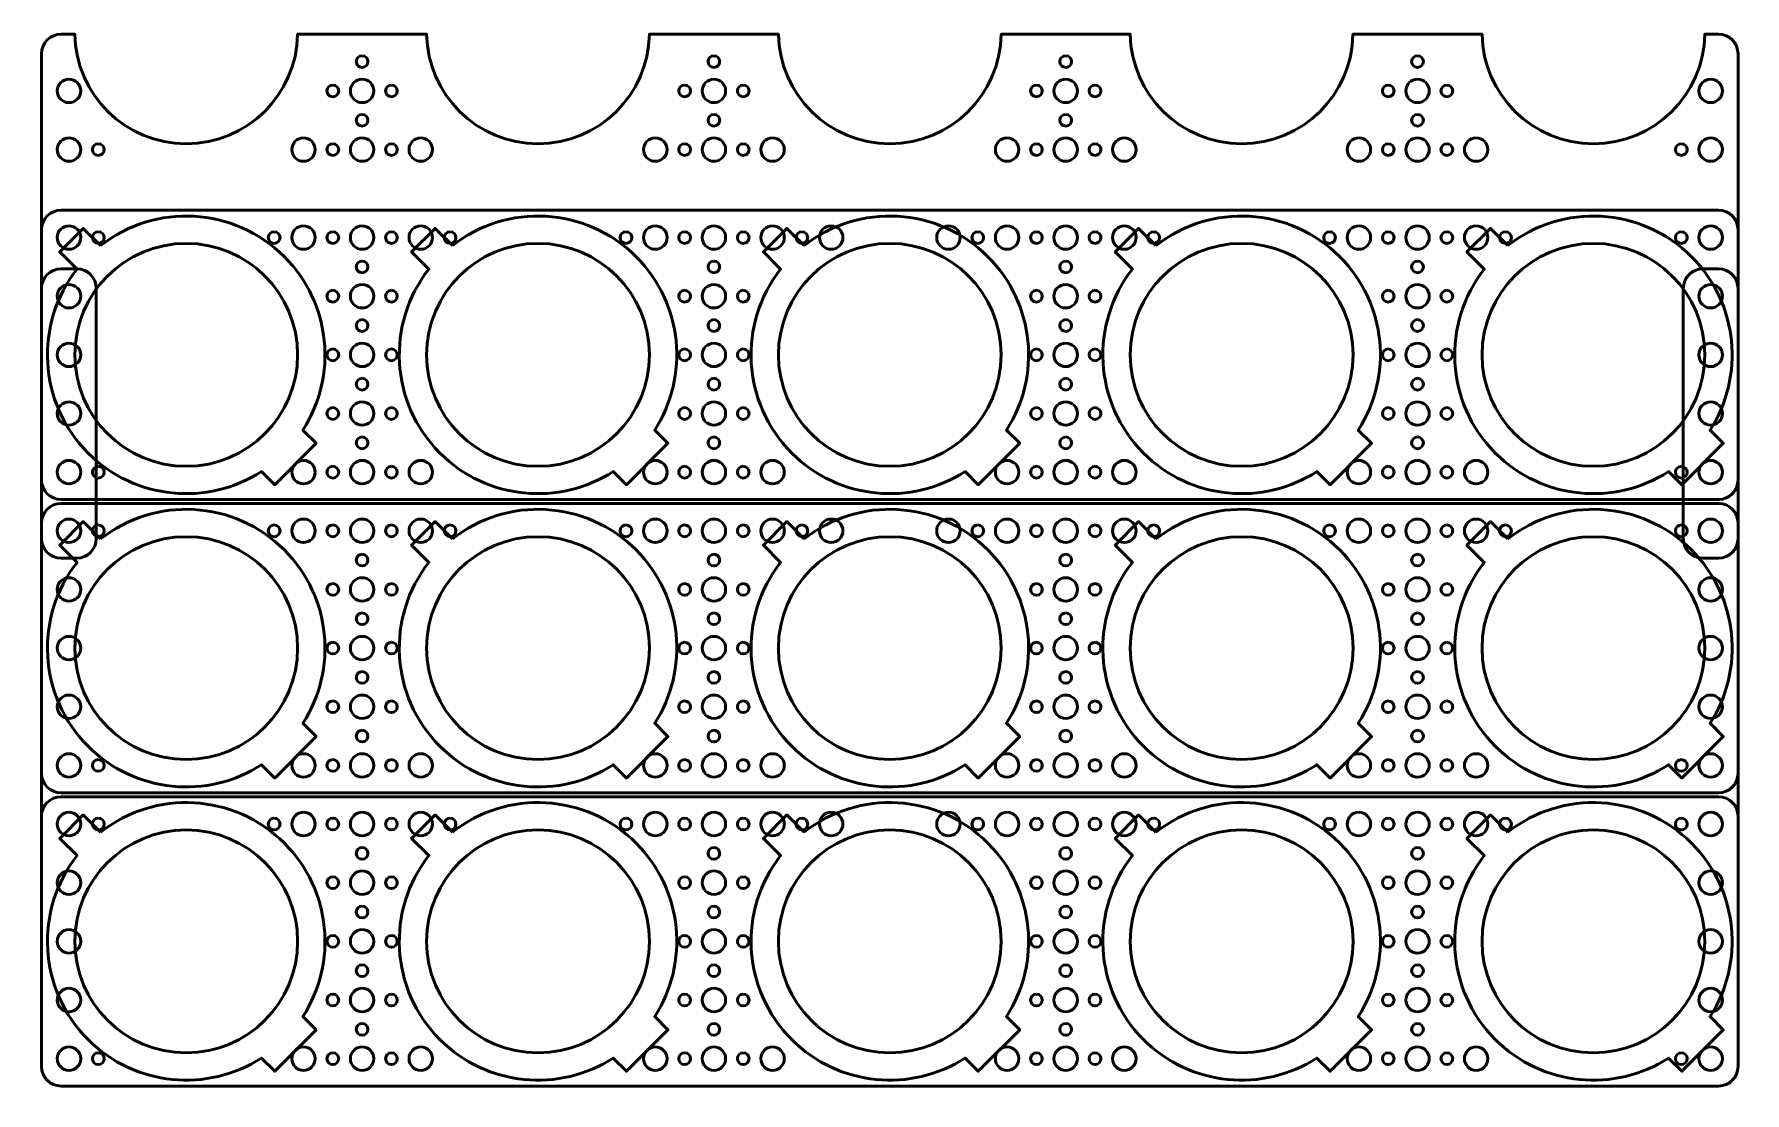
# Model space of a CAD drawing. Header units: centimetres. Extents: x -21.9 to 21.9, y -13.6 to 13.4.
import ezdxf

# ---------------------------------------------------------------- set-up
doc = ezdxf.new("R2010")
doc.units = ezdxf.units.CM
doc.header["$MEASUREMENT"] = 0
doc.layers.add('Layer 1', color=7, linetype='Continuous')

msp = doc.modelspace()

# ---------------------------------------------------------------- linework, layer by layer
at = {"layer": 'Layer 1', "lineweight": 53}
for centre, major_axis in [((-13.49998, 12.75), (0, 0.15)), ((-4.49998, 12.75), (0, 0.15)), ((4.50002, 12.75), (0, 0.15)), ((13.50002, 12.75), (0, 0.15)), ((-20.99997, 11.99999), (0, 0.30001)), ((-13.49997, 11.99999), (0, 0.30001)), ((-4.49997, 11.99999), (0, 0.30001)), ((4.50003, 11.99999), (0, 0.30001)), ((13.50003, 11.99999), (0, 0.30001)), ((21.00003, 11.99999), (0, 0.30001)), ((-14.24998, 12), (0, 0.15)), ((-12.74998, 12), (0, 0.15)), ((-5.24998, 12), (0, 0.15)), ((-3.74998, 12), (0, 0.15)), ((3.75002, 12), (0, 0.15)), ((5.25002, 12), (0, 0.15)), ((12.75002, 12), (0, 0.15)), ((14.25002, 12), (0, 0.15)), ((-13.49998, 11.25), (0, 0.15)), ((-4.49998, 11.25), (0, 0.15)), ((4.50002, 11.25), (0, 0.15)), ((13.50002, 11.25), (0, 0.15)), ((-20.99997, 10.49999), (0, 0.30001)), ((-20.24998, 10.5), (0, 0.15)), ((-14.99997, 10.49999), (0, 0.30001)), ((-14.24998, 10.5), (0, 0.15)), ((-13.49997, 10.49999), (0, 0.30001)), ((-12.74998, 10.5), (0, 0.15)), ((-11.99997, 10.49999), (0, 0.30001)), ((-5.99997, 10.49999), (0, 0.30001)), ((-5.24998, 10.5), (0, 0.15)), ((-4.49997, 10.49999), (0, 0.30001)), ((-3.74998, 10.5), (0, 0.15)), ((-2.99997, 10.49999), (0, 0.30001)), ((3.00003, 10.49999), (0, 0.30001)), ((3.75002, 10.5), (0, 0.15)), ((4.50003, 10.49999), (0, 0.30001)), ((5.25002, 10.5), (0, 0.15)), ((6.00003, 10.49999), (0, 0.30001)), ((12.00003, 10.49999), (0, 0.30001)), ((12.75002, 10.5), (0, 0.15)), ((13.50003, 10.49999), (0, 0.30001)), ((14.25002, 10.5), (0, 0.15)), ((15.00003, 10.49999), (0, 0.30001)), ((20.25002, 10.5), (0, 0.15)), ((21.00003, 10.49999), (0, 0.30001)), ((-20.99997, 8.24999), (0, 0.30001)), ((-20.24998, 8.25), (0, 0.15)), ((-15.74998, 8.25), (0, 0.15)), ((-14.99997, 8.24999), (0, 0.30001)), ((-14.24998, 8.25), (0, 0.15)), ((-13.49997, 8.24999), (0, 0.30001)), ((-12.74998, 8.25), (0, 0.15)), ((-11.99997, 8.24999), (0, 0.30001)), ((-11.24998, 8.25), (0, 0.15)), ((-6.74998, 8.25), (0, 0.15)), ((-5.99997, 8.24999), (0, 0.30001)), ((-5.24998, 8.25), (0, 0.15)), ((-4.49997, 8.24999), (0, 0.30001)), ((-3.74998, 8.25), (0, 0.15)), ((-2.99997, 8.24999), (0, 0.30001)), ((-2.24998, 8.25), (0, 0.15)), ((-1.49997, 8.24999), (0, 0.30001)), ((1.50003, 8.24999), (0, 0.30001)), ((2.25002, 8.25), (0, 0.15)), ((3.00003, 8.24999), (0, 0.30001)), ((3.75002, 8.25), (0, 0.15)), ((4.50003, 8.24999), (0, 0.30001)), ((5.25002, 8.25), (0, 0.15)), ((6.00003, 8.24999), (0, 0.30001)), ((6.75002, 8.25), (0, 0.15)), ((11.25002, 8.25), (0, 0.15)), ((12.00003, 8.24999), (0, 0.30001)), ((12.75002, 8.25), (0, 0.15)), ((13.50003, 8.24999), (0, 0.30001)), ((14.25002, 8.25), (0, 0.15)), ((15.00003, 8.24999), (0, 0.30001)), ((15.75002, 8.25), (0, 0.15)), ((20.25002, 8.25), (0, 0.15)), ((21.00003, 8.24999), (0, 0.30001)), ((-18, 5.25), (0, 2.85)), ((-9, 5.25), (0, 2.85)), ((0, 5.25), (0, 2.85)), ((9, 5.25), (0, 2.85)), ((18, 5.25), (0, 2.85)), ((-13.49998, 7.5), (0, 0.15)), ((-4.49998, 7.5), (0, 0.15)), ((4.50002, 7.5), (0, 0.15)), ((13.50002, 7.5), (0, 0.15)), ((-20.99997, 6.74999), (0, 0.30001)), ((-13.49997, 6.74999), (0, 0.30001)), ((-4.49997, 6.74999), (0, 0.30001)), ((4.50003, 6.74999), (0, 0.30001)), ((13.50003, 6.74999), (0, 0.30001)), ((21.00003, 6.74999), (0, 0.30001)), ((-14.24998, 6.75), (0, 0.15)), ((-12.74998, 6.75), (0, 0.15)), ((-5.24998, 6.75), (0, 0.15)), ((-3.74998, 6.75), (0, 0.15)), ((3.75002, 6.75), (0, 0.15)), ((5.25002, 6.75), (0, 0.15)), ((12.75002, 6.75), (0, 0.15)), ((14.25002, 6.75), (0, 0.15)), ((-13.49998, 6), (0, 0.15)), ((-4.49998, 6), (0, 0.15)), ((4.50002, 6), (0, 0.15)), ((13.50002, 6), (0, 0.15)), ((-20.99997, 5.24999), (0, 0.30001)), ((-14.24998, 5.25), (0, 0.15)), ((-13.49997, 5.24999), (0, 0.30001)), ((-12.74998, 5.25), (0, 0.15)), ((-5.24998, 5.25), (0, 0.15)), ((-4.49997, 5.24999), (0, 0.30001)), ((-3.74998, 5.25), (0, 0.15)), ((3.75002, 5.25), (0, 0.15)), ((4.50003, 5.24999), (0, 0.30001)), ((5.25002, 5.25), (0, 0.15)), ((12.75002, 5.25), (0, 0.15)), ((13.50003, 5.24999), (0, 0.30001)), ((14.25002, 5.25), (0, 0.15)), ((21.00003, 5.24999), (0, 0.30001)), ((-13.49998, 4.5), (0, 0.15)), ((-4.49998, 4.5), (0, 0.15)), ((4.50002, 4.5), (0, 0.15)), ((13.50002, 4.5), (0, 0.15)), ((-20.99997, 3.74999), (0, 0.30001)), ((-13.49997, 3.74999), (0, 0.30001)), ((-4.49997, 3.74999), (0, 0.30001)), ((4.50003, 3.74999), (0, 0.30001)), ((13.50003, 3.74999), (0, 0.30001)), ((21.00003, 3.74999), (0, 0.30001)), ((-14.24998, 3.75), (0, 0.15)), ((-12.74998, 3.75), (0, 0.15)), ((-5.24998, 3.75), (0, 0.15)), ((-3.74998, 3.75), (0, 0.15)), ((3.75002, 3.75), (0, 0.15)), ((5.25002, 3.75), (0, 0.15)), ((12.75002, 3.75), (0, 0.15)), ((14.25002, 3.75), (0, 0.15)), ((-13.49998, 3), (0, 0.15)), ((-4.49998, 3), (0, 0.15)), ((4.50002, 3), (0, 0.15)), ((13.50002, 3), (0, 0.15)), ((-20.99997, 2.24999), (0, 0.30001)), ((-20.24998, 2.25), (0, 0.15)), ((-14.99997, 2.24999), (0, 0.30001)), ((-14.24998, 2.25), (0, 0.15)), ((-13.49997, 2.24999), (0, 0.30001)), ((-12.74998, 2.25), (0, 0.15)), ((-11.99997, 2.24999), (0, 0.30001)), ((-5.99997, 2.24999), (0, 0.30001)), ((-5.24998, 2.25), (0, 0.15)), ((-4.49997, 2.24999), (0, 0.30001)), ((-3.74998, 2.25), (0, 0.15)), ((-2.99997, 2.24999), (0, 0.30001)), ((3.00003, 2.24999), (0, 0.30001)), ((3.75002, 2.25), (0, 0.15)), ((4.50003, 2.24999), (0, 0.30001)), ((5.25002, 2.25), (0, 0.15)), ((6.00003, 2.24999), (0, 0.30001)), ((12.00003, 2.24999), (0, 0.30001)), ((12.75002, 2.25), (0, 0.15)), ((13.50003, 2.24999), (0, 0.30001)), ((14.25002, 2.25), (0, 0.15)), ((15.00003, 2.24999), (0, 0.30001)), ((20.25002, 2.25), (0, 0.15)), ((21.00003, 2.24999), (0, 0.30001)), ((-20.99997, 0.74999), (0, 0.30001)), ((-20.24998, 0.75), (0, 0.15)), ((-15.74998, 0.75), (0, 0.15)), ((-14.99997, 0.74999), (0, 0.30001)), ((-14.24998, 0.75), (0, 0.15)), ((-13.49997, 0.74999), (0, 0.30001)), ((-12.74998, 0.75), (0, 0.15)), ((-11.99997, 0.74999), (0, 0.30001)), ((-11.24998, 0.75), (0, 0.15)), ((-6.74998, 0.75), (0, 0.15)), ((-5.99997, 0.74999), (0, 0.30001)), ((-5.24998, 0.75), (0, 0.15)), ((-4.49997, 0.74999), (0, 0.30001)), ((-3.74998, 0.75), (0, 0.15)), ((-2.99997, 0.74999), (0, 0.30001)), ((-2.24998, 0.75), (0, 0.15)), ((-1.49997, 0.74999), (0, 0.30001)), ((1.50003, 0.74999), (0, 0.30001)), ((2.25002, 0.75), (0, 0.15)), ((3.00003, 0.74999), (0, 0.30001)), ((3.75002, 0.75), (0, 0.15)), ((4.50003, 0.74999), (0, 0.30001)), ((5.25002, 0.75), (0, 0.15)), ((6.00003, 0.74999), (0, 0.30001)), ((6.75002, 0.75), (0, 0.15)), ((11.25002, 0.75), (0, 0.15)), ((12.00003, 0.74999), (0, 0.30001)), ((12.75002, 0.75), (0, 0.15)), ((13.50003, 0.74999), (0, 0.30001)), ((14.25002, 0.75), (0, 0.15)), ((15.00003, 0.74999), (0, 0.30001)), ((15.75002, 0.75), (0, 0.15)), ((20.25002, 0.75), (0, 0.15)), ((21.00003, 0.74999), (0, 0.30001)), ((-18, -2.25), (0, 2.85)), ((-9, -2.25), (0, 2.85)), ((0, -2.25), (0, 2.85)), ((9, -2.25), (0, 2.85)), ((18, -2.25), (0, 2.85)), ((-13.49998, 0), (0, 0.15)), ((-4.49998, 0), (0, 0.15)), ((4.50002, 0), (0, 0.15)), ((13.50002, 0), (0, 0.15)), ((-20.99997, -0.75001), (0, 0.30001)), ((-14.24998, -0.75), (0, 0.15)), ((-13.49997, -0.75001), (0, 0.30001)), ((-12.74998, -0.75), (0, 0.15)), ((-5.24998, -0.75), (0, 0.15)), ((-4.49997, -0.75001), (0, 0.30001)), ((-3.74998, -0.75), (0, 0.15)), ((3.75002, -0.75), (0, 0.15)), ((4.50003, -0.75001), (0, 0.30001)), ((5.25002, -0.75), (0, 0.15)), ((12.75002, -0.75), (0, 0.15)), ((13.50003, -0.75001), (0, 0.30001)), ((14.25002, -0.75), (0, 0.15)), ((21.00003, -0.75001), (0, 0.30001)), ((-13.49998, -1.5), (0, 0.15)), ((-4.49998, -1.5), (0, 0.15)), ((4.50002, -1.5), (0, 0.15)), ((13.50002, -1.5), (0, 0.15)), ((-20.99997, -2.25001), (0, 0.30001)), ((-14.24998, -2.25), (0, 0.15)), ((-13.49997, -2.25001), (0, 0.30001)), ((-12.74998, -2.25), (0, 0.15)), ((-5.24998, -2.25), (0, 0.15)), ((-4.49997, -2.25001), (0, 0.30001)), ((-3.74998, -2.25), (0, 0.15)), ((3.75002, -2.25), (0, 0.15)), ((4.50003, -2.25001), (0, 0.30001)), ((5.25002, -2.25), (0, 0.15)), ((12.75002, -2.25), (0, 0.15)), ((13.50003, -2.25001), (0, 0.30001)), ((14.25002, -2.25), (0, 0.15)), ((21.00003, -2.25001), (0, 0.30001)), ((-13.49998, -3), (0, 0.15)), ((-4.49998, -3), (0, 0.15)), ((4.50002, -3), (0, 0.15)), ((13.50002, -3), (0, 0.15)), ((-20.99997, -3.75001), (0, 0.30001)), ((-13.49997, -3.75001), (0, 0.30001)), ((-4.49997, -3.75001), (0, 0.30001)), ((4.50003, -3.75001), (0, 0.30001)), ((13.50003, -3.75001), (0, 0.30001)), ((21.00003, -3.75001), (0, 0.30001)), ((-14.24998, -3.75), (0, 0.15)), ((-12.74998, -3.75), (0, 0.15)), ((-5.24998, -3.75), (0, 0.15)), ((-3.74998, -3.75), (0, 0.15)), ((3.75002, -3.75), (0, 0.15)), ((5.25002, -3.75), (0, 0.15)), ((12.75002, -3.75), (0, 0.15)), ((14.25002, -3.75), (0, 0.15)), ((-13.49998, -4.5), (0, 0.15)), ((-4.49998, -4.5), (0, 0.15)), ((4.50002, -4.5), (0, 0.15)), ((13.50002, -4.5), (0, 0.15)), ((-20.99997, -5.25001), (0, 0.30001)), ((-20.24998, -5.25), (0, 0.15)), ((-14.99997, -5.25001), (0, 0.30001)), ((-14.24998, -5.25), (0, 0.15)), ((-13.49997, -5.25001), (0, 0.30001)), ((-12.74998, -5.25), (0, 0.15)), ((-11.99997, -5.25001), (0, 0.30001)), ((-5.99997, -5.25001), (0, 0.30001)), ((-5.24998, -5.25), (0, 0.15)), ((-4.49997, -5.25001), (0, 0.30001)), ((-3.74998, -5.25), (0, 0.15)), ((-2.99997, -5.25001), (0, 0.30001)), ((3.00003, -5.25001), (0, 0.30001)), ((3.75002, -5.25), (0, 0.15)), ((4.50003, -5.25001), (0, 0.30001)), ((5.25002, -5.25), (0, 0.15)), ((6.00003, -5.25001), (0, 0.30001)), ((12.00003, -5.25001), (0, 0.30001)), ((12.75002, -5.25), (0, 0.15)), ((13.50003, -5.25001), (0, 0.30001)), ((14.25002, -5.25), (0, 0.15)), ((15.00003, -5.25001), (0, 0.30001)), ((20.25002, -5.25), (0, 0.15)), ((21.00003, -5.25001), (0, 0.30001)), ((-20.99997, -6.75001), (0, 0.30001)), ((-14.99997, -6.75001), (0, 0.30001)), ((-13.49997, -6.75001), (0, 0.30001)), ((-11.99997, -6.75001), (0, 0.30001)), ((-5.99997, -6.75001), (0, 0.30001)), ((-4.49997, -6.75001), (0, 0.30001)), ((-2.99997, -6.75001), (0, 0.30001)), ((-1.49997, -6.75001), (0, 0.30001)), ((1.50003, -6.75001), (0, 0.30001)), ((3.00003, -6.75001), (0, 0.30001)), ((4.50003, -6.75001), (0, 0.30001)), ((6.00003, -6.75001), (0, 0.30001)), ((12.00003, -6.75001), (0, 0.30001)), ((13.50003, -6.75001), (0, 0.30001)), ((15.00003, -6.75001), (0, 0.30001)), ((21.00003, -6.75001), (0, 0.30001)), ((-18, -9.75), (0, 2.85)), ((-20.24998, -6.75), (0, 0.15)), ((-15.74998, -6.75), (0, 0.15)), ((-14.24998, -6.75), (0, 0.15)), ((-12.74998, -6.75), (0, 0.15)), ((-9, -9.75), (0, 2.85)), ((-11.24998, -6.75), (0, 0.15)), ((-6.74998, -6.75), (0, 0.15)), ((-5.24998, -6.75), (0, 0.15)), ((-3.74998, -6.75), (0, 0.15)), ((0, -9.75), (0, 2.85)), ((-2.24998, -6.75), (0, 0.15)), ((2.25002, -6.75), (0, 0.15)), ((3.75002, -6.75), (0, 0.15)), ((5.25002, -6.75), (0, 0.15)), ((9, -9.75), (0, 2.85)), ((6.75002, -6.75), (0, 0.15)), ((11.25002, -6.75), (0, 0.15)), ((12.75002, -6.75), (0, 0.15)), ((14.25002, -6.75), (0, 0.15)), ((18, -9.75), (0, 2.85)), ((15.75002, -6.75), (0, 0.15)), ((20.25002, -6.75), (0, 0.15)), ((-13.49998, -7.5), (0, 0.15)), ((-4.49998, -7.5), (0, 0.15)), ((4.50002, -7.5), (0, 0.15)), ((13.50002, -7.5), (0, 0.15)), ((-20.99997, -8.25001), (0, 0.30001)), ((-14.24998, -8.25), (0, 0.15)), ((-13.49997, -8.25001), (0, 0.30001)), ((-12.74998, -8.25), (0, 0.15)), ((-5.24998, -8.25), (0, 0.15)), ((-4.49997, -8.25001), (0, 0.30001)), ((-3.74998, -8.25), (0, 0.15)), ((3.75002, -8.25), (0, 0.15)), ((4.50003, -8.25001), (0, 0.30001)), ((5.25002, -8.25), (0, 0.15)), ((12.75002, -8.25), (0, 0.15)), ((13.50003, -8.25001), (0, 0.30001)), ((14.25002, -8.25), (0, 0.15)), ((21.00003, -8.25001), (0, 0.30001)), ((-13.49998, -9), (0, 0.15)), ((-4.49998, -9), (0, 0.15)), ((4.50002, -9), (0, 0.15)), ((13.50002, -9), (0, 0.15)), ((-20.99997, -9.75001), (0, 0.30001)), ((-14.24998, -9.75), (0, 0.15)), ((-13.49997, -9.75001), (0, 0.30001)), ((-12.74998, -9.75), (0, 0.15)), ((-5.24998, -9.75), (0, 0.15)), ((-4.49997, -9.75001), (0, 0.30001)), ((-3.74998, -9.75), (0, 0.15)), ((3.75002, -9.75), (0, 0.15)), ((4.50003, -9.75001), (0, 0.30001)), ((5.25002, -9.75), (0, 0.15)), ((12.75002, -9.75), (0, 0.15)), ((13.50003, -9.75001), (0, 0.30001)), ((14.25002, -9.75), (0, 0.15)), ((21.00003, -9.75001), (0, 0.30001)), ((-13.49998, -10.5), (0, 0.15)), ((-4.49998, -10.5), (0, 0.15)), ((4.50002, -10.5), (0, 0.15)), ((13.50002, -10.5), (0, 0.15)), ((-20.99997, -11.25001), (0, 0.30001)), ((-14.24998, -11.25), (0, 0.15)), ((-13.49997, -11.25001), (0, 0.30001)), ((-12.74998, -11.25), (0, 0.15)), ((-5.24998, -11.25), (0, 0.15)), ((-4.49997, -11.25001), (0, 0.30001)), ((-3.74998, -11.25), (0, 0.15)), ((3.75002, -11.25), (0, 0.15)), ((4.50003, -11.25001), (0, 0.30001)), ((5.25002, -11.25), (0, 0.15)), ((12.75002, -11.25), (0, 0.15)), ((13.50003, -11.25001), (0, 0.30001)), ((14.25002, -11.25), (0, 0.15)), ((21.00003, -11.25001), (0, 0.30001)), ((-13.49998, -12), (0, 0.15)), ((-4.49998, -12), (0, 0.15)), ((4.50002, -12), (0, 0.15)), ((13.50002, -12), (0, 0.15)), ((-20.99997, -12.75001), (0, 0.30001)), ((-20.24998, -12.75), (0, 0.15)), ((-14.99997, -12.75001), (0, 0.30001)), ((-14.24998, -12.75), (0, 0.15)), ((-13.49997, -12.75001), (0, 0.30001)), ((-12.74998, -12.75), (0, 0.15)), ((-11.99997, -12.75001), (0, 0.30001)), ((-5.99997, -12.75001), (0, 0.30001)), ((-5.24998, -12.75), (0, 0.15)), ((-4.49997, -12.75001), (0, 0.30001)), ((-3.74998, -12.75), (0, 0.15)), ((-2.99997, -12.75001), (0, 0.30001)), ((3.00003, -12.75001), (0, 0.30001)), ((3.75002, -12.75), (0, 0.15)), ((4.50003, -12.75001), (0, 0.30001)), ((5.25002, -12.75), (0, 0.15)), ((6.00003, -12.75001), (0, 0.30001)), ((12.00003, -12.75001), (0, 0.30001)), ((12.75002, -12.75), (0, 0.15)), ((13.50003, -12.75001), (0, 0.30001)), ((14.25002, -12.75), (0, 0.15)), ((15.00003, -12.75001), (0, 0.30001)), ((20.25002, -12.75), (0, 0.15)), ((21.00003, -12.75001), (0, 0.30001))]:
    msp.add_ellipse(centre, major_axis=major_axis, ratio=1, dxfattribs=at)
msp.add_open_spline([(-21.7, -12.95), (-21.7, -12.95), (-21.7, 12.95), (-21.7, 12.95), (-21.7, 12.95), (-21.7, 13.22614), (-21.47614, 13.45), (-21.2, 13.45), (-21.2, 13.45), (-21.2, 13.45), (-20.84937, 13.45), (-20.84937, 13.45), (-20.84937, 13.45), (-20.82266, 11.89908), (-19.55729, 10.65), (-18, 10.65), (-18, 10.65), (-16.44271, 10.65), (-15.17734, 11.89908), (-15.15063, 13.45), (-15.15063, 13.45), (-15.15063, 13.45), (-11.84937, 13.45), (-11.84937, 13.45), (-11.84937, 13.45), (-11.82266, 11.89908), (-10.55729, 10.65), (-9, 10.65), (-9, 10.65), (-7.44271, 10.65), (-6.17734, 11.89908), (-6.15063, 13.45), (-6.15063, 13.45), (-6.15063, 13.45), (-2.84937, 13.45), (-2.84937, 13.45), (-2.84937, 13.45), (-2.82266, 11.89908), (-1.55729, 10.65), (0, 10.65), (0, 10.65), (1.55729, 10.65), (2.82266, 11.89908), (2.84937, 13.45), (2.84937, 13.45), (2.84937, 13.45), (6.15063, 13.45), (6.15063, 13.45), (6.15063, 13.45), (6.17734, 11.89908), (7.44271, 10.65), (9, 10.65), (9, 10.65), (10.55729, 10.65), (11.82266, 11.89908), (11.84937, 13.45), (11.84937, 13.45), (11.84937, 13.45), (15.15063, 13.45), (15.15063, 13.45), (15.15063, 13.45), (15.17734, 11.89908), (16.44271, 10.65), (18, 10.65), (18, 10.65), (19.55729, 10.65), (20.82266, 11.89908), (20.84937, 13.45), (20.84937, 13.45), (20.84937, 13.45), (21.2, 13.45), (21.2, 13.45), (21.2, 13.45), (21.47614, 13.45), (21.7, 13.22614), (21.7, 12.95), (21.7, 12.95), (21.7, 12.95), (21.7, -12.95), (21.7, -12.95), (21.7, -12.95), (21.7, -13.22614), (21.47614, -13.45), (21.2, -13.45), (21.2, -13.45), (21.2, -13.45), (-21.2, -13.45), (-21.2, -13.45), (-21.2, -13.45), (-21.47614, -13.45), (-21.7, -13.22614), (-21.7, -12.95)], degree=3, knots=[0, 0, 0, 0, 0.04166667, 0.04166667, 0.04166667, 0.04166667, 0.08333333, 0.08333333, 0.08333333, 0.08333333, 0.125, 0.125, 0.125, 0.125, 0.16666667, 0.16666667, 0.16666667, 0.16666667, 0.20833333, 0.20833333, 0.20833333, 0.20833333, 0.25, 0.25, 0.25, 0.25, 0.29166667, 0.29166667, 0.29166667, 0.29166667, 0.33333333, 0.33333333, 0.33333333, 0.33333333, 0.375, 0.375, 0.375, 0.375, 0.41666667, 0.41666667, 0.41666667, 0.41666667, 0.45833333, 0.45833333, 0.45833333, 0.45833333, 0.5, 0.5, 0.5, 0.5, 0.54166667, 0.54166667, 0.54166667, 0.54166667, 0.58333333, 0.58333333, 0.58333333, 0.58333333, 0.625, 0.625, 0.625, 0.625, 0.66666667, 0.66666667, 0.66666667, 0.66666667, 0.70833333, 0.70833333, 0.70833333, 0.70833333, 0.75, 0.75, 0.75, 0.75, 0.79166667, 0.79166667, 0.79166667, 0.79166667, 0.83333333, 0.83333333, 0.83333333, 0.83333333, 0.875, 0.875, 0.875, 0.875, 0.91666667, 0.91666667, 0.91666667, 0.91666667, 1, 1, 1, 1], dxfattribs=at)
at = {"layer": 'Layer 1', "color": 5, "lineweight": 53}
for points in [[(-20.19174, 8.04277), (-18.79856, 9.13891), (-16.77442, 9.04488), (-15.48977, 7.76023), (-15.48977, 7.76023), (-14.28537, 6.55583), (-14.12754, 4.70146), (-15.01576, 3.32641), (-15.01576, 3.32641), (-15.01576, 3.32641), (-14.67661, 2.98726), (-14.67661, 2.98726), (-14.67661, 2.98726), (-14.67661, 2.98726), (-15.73727, 1.9266), (-15.73727, 1.9266), (-15.73727, 1.9266), (-15.73727, 1.9266), (-16.07642, 2.26575), (-16.07642, 2.26575), (-16.07642, 2.26575), (-17.45147, 1.37753), (-19.30583, 1.53538), (-20.51023, 2.73977), (-20.51023, 2.73977), (-21.79488, 4.02442), (-21.88892, 6.04855), (-20.79278, 7.44173), (-20.79278, 7.44173), (-20.79278, 7.44173), (-21.23501, 7.88396), (-21.23501, 7.88396), (-21.23501, 7.88396), (-21.23501, 7.88396), (-20.63397, 8.485), (-20.63397, 8.485), (-20.63397, 8.485), (-20.63397, 8.485), (-20.19174, 8.04277), (-20.19174, 8.04277)], [(-11.19174, 8.04277), (-9.79856, 9.13891), (-7.77442, 9.04488), (-6.48977, 7.76023), (-6.48977, 7.76023), (-5.28537, 6.55583), (-5.12754, 4.70146), (-6.01576, 3.32641), (-6.01576, 3.32641), (-6.01576, 3.32641), (-5.67661, 2.98726), (-5.67661, 2.98726), (-5.67661, 2.98726), (-5.67661, 2.98726), (-6.73727, 1.9266), (-6.73727, 1.9266), (-6.73727, 1.9266), (-6.73727, 1.9266), (-7.07642, 2.26575), (-7.07642, 2.26575), (-7.07642, 2.26575), (-8.45147, 1.37753), (-10.30583, 1.53538), (-11.51023, 2.73977), (-11.51023, 2.73977), (-12.79488, 4.02442), (-12.88892, 6.04855), (-11.79278, 7.44173), (-11.79278, 7.44173), (-11.79278, 7.44173), (-12.23501, 7.88396), (-12.23501, 7.88396), (-12.23501, 7.88396), (-12.23501, 7.88396), (-11.63397, 8.485), (-11.63397, 8.485), (-11.63397, 8.485), (-11.63397, 8.485), (-11.19174, 8.04277), (-11.19174, 8.04277)], [(-2.19174, 8.04277), (-0.79856, 9.13891), (1.22558, 9.04488), (2.51023, 7.76023), (2.51023, 7.76023), (3.71463, 6.55583), (3.87246, 4.70146), (2.98424, 3.32641), (2.98424, 3.32641), (2.98424, 3.32641), (3.32339, 2.98726), (3.32339, 2.98726), (3.32339, 2.98726), (3.32339, 2.98726), (2.26273, 1.9266), (2.26273, 1.9266), (2.26273, 1.9266), (2.26273, 1.9266), (1.92358, 2.26575), (1.92358, 2.26575), (1.92358, 2.26575), (0.54853, 1.37753), (-1.30583, 1.53538), (-2.51023, 2.73977), (-2.51023, 2.73977), (-3.79488, 4.02442), (-3.88892, 6.04855), (-2.79278, 7.44173), (-2.79278, 7.44173), (-2.79278, 7.44173), (-3.23501, 7.88396), (-3.23501, 7.88396), (-3.23501, 7.88396), (-3.23501, 7.88396), (-2.63397, 8.485), (-2.63397, 8.485), (-2.63397, 8.485), (-2.63397, 8.485), (-2.19174, 8.04277), (-2.19174, 8.04277)], [(6.80826, 8.04277), (8.20144, 9.13891), (10.22558, 9.04488), (11.51023, 7.76023), (11.51023, 7.76023), (12.71463, 6.55583), (12.87246, 4.70146), (11.98424, 3.32641), (11.98424, 3.32641), (11.98424, 3.32641), (12.32339, 2.98726), (12.32339, 2.98726), (12.32339, 2.98726), (12.32339, 2.98726), (11.26273, 1.9266), (11.26273, 1.9266), (11.26273, 1.9266), (11.26273, 1.9266), (10.92358, 2.26575), (10.92358, 2.26575), (10.92358, 2.26575), (9.54853, 1.37753), (7.69417, 1.53538), (6.48977, 2.73977), (6.48977, 2.73977), (5.20512, 4.02442), (5.11108, 6.04855), (6.20722, 7.44173), (6.20722, 7.44173), (6.20722, 7.44173), (5.76499, 7.88396), (5.76499, 7.88396), (5.76499, 7.88396), (5.76499, 7.88396), (6.36603, 8.485), (6.36603, 8.485), (6.36603, 8.485), (6.36603, 8.485), (6.80826, 8.04277), (6.80826, 8.04277)], [(15.80826, 8.04277), (17.20144, 9.13891), (19.22558, 9.04488), (20.51023, 7.76023), (20.51023, 7.76023), (21.71463, 6.55583), (21.87246, 4.70146), (20.98424, 3.32641), (20.98424, 3.32641), (20.98424, 3.32641), (21.32339, 2.98726), (21.32339, 2.98726), (21.32339, 2.98726), (21.32339, 2.98726), (20.26273, 1.9266), (20.26273, 1.9266), (20.26273, 1.9266), (20.26273, 1.9266), (19.92358, 2.26575), (19.92358, 2.26575), (19.92358, 2.26575), (18.54853, 1.37753), (16.69417, 1.53538), (15.48977, 2.73977), (15.48977, 2.73977), (14.20512, 4.02442), (14.11108, 6.04855), (15.20722, 7.44173), (15.20722, 7.44173), (15.20722, 7.44173), (14.76499, 7.88396), (14.76499, 7.88396), (14.76499, 7.88396), (14.76499, 7.88396), (15.36603, 8.485), (15.36603, 8.485), (15.36603, 8.485), (15.36603, 8.485), (15.80826, 8.04277), (15.80826, 8.04277)], [(-20.19174, 0.54277), (-18.79856, 1.63891), (-16.77442, 1.54488), (-15.48977, 0.26023), (-15.48977, 0.26023), (-14.28537, -0.94417), (-14.12754, -2.79854), (-15.01576, -4.17359), (-15.01576, -4.17359), (-15.01576, -4.17359), (-14.67661, -4.51274), (-14.67661, -4.51274), (-14.67661, -4.51274), (-14.67661, -4.51274), (-15.73727, -5.5734), (-15.73727, -5.5734), (-15.73727, -5.5734), (-15.73727, -5.5734), (-16.07642, -5.23425), (-16.07642, -5.23425), (-16.07642, -5.23425), (-17.45147, -6.12247), (-19.30583, -5.96462), (-20.51023, -4.76023), (-20.51023, -4.76023), (-21.79488, -3.47558), (-21.88892, -1.45145), (-20.79278, -0.05827), (-20.79278, -0.05827), (-20.79278, -0.05827), (-21.23501, 0.38396), (-21.23501, 0.38396), (-21.23501, 0.38396), (-21.23501, 0.38396), (-20.63397, 0.985), (-20.63397, 0.985), (-20.63397, 0.985), (-20.63397, 0.985), (-20.19174, 0.54277), (-20.19174, 0.54277)], [(-11.19174, 0.54277), (-9.79856, 1.63891), (-7.77442, 1.54488), (-6.48977, 0.26023), (-6.48977, 0.26023), (-5.28537, -0.94417), (-5.12754, -2.79854), (-6.01576, -4.17359), (-6.01576, -4.17359), (-6.01576, -4.17359), (-5.67661, -4.51274), (-5.67661, -4.51274), (-5.67661, -4.51274), (-5.67661, -4.51274), (-6.73727, -5.5734), (-6.73727, -5.5734), (-6.73727, -5.5734), (-6.73727, -5.5734), (-7.07642, -5.23425), (-7.07642, -5.23425), (-7.07642, -5.23425), (-8.45147, -6.12247), (-10.30583, -5.96462), (-11.51023, -4.76023), (-11.51023, -4.76023), (-12.79488, -3.47558), (-12.88892, -1.45145), (-11.79278, -0.05827), (-11.79278, -0.05827), (-11.79278, -0.05827), (-12.23501, 0.38396), (-12.23501, 0.38396), (-12.23501, 0.38396), (-12.23501, 0.38396), (-11.63397, 0.985), (-11.63397, 0.985), (-11.63397, 0.985), (-11.63397, 0.985), (-11.19174, 0.54277), (-11.19174, 0.54277)], [(-2.19174, 0.54277), (-0.79856, 1.63891), (1.22558, 1.54488), (2.51023, 0.26023), (2.51023, 0.26023), (3.71463, -0.94417), (3.87246, -2.79854), (2.98424, -4.17359), (2.98424, -4.17359), (2.98424, -4.17359), (3.32339, -4.51274), (3.32339, -4.51274), (3.32339, -4.51274), (3.32339, -4.51274), (2.26273, -5.5734), (2.26273, -5.5734), (2.26273, -5.5734), (2.26273, -5.5734), (1.92358, -5.23425), (1.92358, -5.23425), (1.92358, -5.23425), (0.54853, -6.12247), (-1.30583, -5.96462), (-2.51023, -4.76023), (-2.51023, -4.76023), (-3.79488, -3.47558), (-3.88892, -1.45145), (-2.79278, -0.05827), (-2.79278, -0.05827), (-2.79278, -0.05827), (-3.23501, 0.38396), (-3.23501, 0.38396), (-3.23501, 0.38396), (-3.23501, 0.38396), (-2.63397, 0.985), (-2.63397, 0.985), (-2.63397, 0.985), (-2.63397, 0.985), (-2.19174, 0.54277), (-2.19174, 0.54277)], [(6.80826, 0.54277), (8.20144, 1.63891), (10.22558, 1.54488), (11.51023, 0.26023), (11.51023, 0.26023), (12.71463, -0.94417), (12.87246, -2.79854), (11.98424, -4.17359), (11.98424, -4.17359), (11.98424, -4.17359), (12.32339, -4.51274), (12.32339, -4.51274), (12.32339, -4.51274), (12.32339, -4.51274), (11.26273, -5.5734), (11.26273, -5.5734), (11.26273, -5.5734), (11.26273, -5.5734), (10.92358, -5.23425), (10.92358, -5.23425), (10.92358, -5.23425), (9.54853, -6.12247), (7.69417, -5.96462), (6.48977, -4.76023), (6.48977, -4.76023), (5.20512, -3.47558), (5.11108, -1.45145), (6.20722, -0.05827), (6.20722, -0.05827), (6.20722, -0.05827), (5.76499, 0.38396), (5.76499, 0.38396), (5.76499, 0.38396), (5.76499, 0.38396), (6.36603, 0.985), (6.36603, 0.985), (6.36603, 0.985), (6.36603, 0.985), (6.80826, 0.54277), (6.80826, 0.54277)], [(15.80826, 0.54277), (17.20144, 1.63891), (19.22558, 1.54488), (20.51023, 0.26023), (20.51023, 0.26023), (21.71463, -0.94417), (21.87246, -2.79854), (20.98424, -4.17359), (20.98424, -4.17359), (20.98424, -4.17359), (21.32339, -4.51274), (21.32339, -4.51274), (21.32339, -4.51274), (21.32339, -4.51274), (20.26273, -5.5734), (20.26273, -5.5734), (20.26273, -5.5734), (20.26273, -5.5734), (19.92358, -5.23425), (19.92358, -5.23425), (19.92358, -5.23425), (18.54853, -6.12247), (16.69417, -5.96462), (15.48977, -4.76023), (15.48977, -4.76023), (14.20512, -3.47558), (14.11108, -1.45145), (15.20722, -0.05827), (15.20722, -0.05827), (15.20722, -0.05827), (14.76499, 0.38396), (14.76499, 0.38396), (14.76499, 0.38396), (14.76499, 0.38396), (15.36603, 0.985), (15.36603, 0.985), (15.36603, 0.985), (15.36603, 0.985), (15.80826, 0.54277), (15.80826, 0.54277)], [(-20.19174, -6.95723), (-18.79856, -5.86109), (-16.77442, -5.95512), (-15.48977, -7.23977), (-15.48977, -7.23977), (-14.28537, -8.44417), (-14.12754, -10.29854), (-15.01576, -11.67359), (-15.01576, -11.67359), (-15.01576, -11.67359), (-14.67661, -12.01274), (-14.67661, -12.01274), (-14.67661, -12.01274), (-14.67661, -12.01274), (-15.73727, -13.0734), (-15.73727, -13.0734), (-15.73727, -13.0734), (-15.73727, -13.0734), (-16.07642, -12.73425), (-16.07642, -12.73425), (-16.07642, -12.73425), (-17.45147, -13.62247), (-19.30583, -13.46462), (-20.51023, -12.26023), (-20.51023, -12.26023), (-21.79488, -10.97558), (-21.88892, -8.95145), (-20.79278, -7.55827), (-20.79278, -7.55827), (-20.79278, -7.55827), (-21.23501, -7.11604), (-21.23501, -7.11604), (-21.23501, -7.11604), (-21.23501, -7.11604), (-20.63397, -6.515), (-20.63397, -6.515), (-20.63397, -6.515), (-20.63397, -6.515), (-20.19174, -6.95723), (-20.19174, -6.95723)], [(-11.19174, -6.95723), (-9.79856, -5.86109), (-7.77442, -5.95512), (-6.48977, -7.23977), (-6.48977, -7.23977), (-5.28537, -8.44417), (-5.12754, -10.29854), (-6.01576, -11.67359), (-6.01576, -11.67359), (-6.01576, -11.67359), (-5.67661, -12.01274), (-5.67661, -12.01274), (-5.67661, -12.01274), (-5.67661, -12.01274), (-6.73727, -13.0734), (-6.73727, -13.0734), (-6.73727, -13.0734), (-6.73727, -13.0734), (-7.07642, -12.73425), (-7.07642, -12.73425), (-7.07642, -12.73425), (-8.45147, -13.62247), (-10.30583, -13.46462), (-11.51023, -12.26023), (-11.51023, -12.26023), (-12.79488, -10.97558), (-12.88892, -8.95145), (-11.79278, -7.55827), (-11.79278, -7.55827), (-11.79278, -7.55827), (-12.23501, -7.11604), (-12.23501, -7.11604), (-12.23501, -7.11604), (-12.23501, -7.11604), (-11.63397, -6.515), (-11.63397, -6.515), (-11.63397, -6.515), (-11.63397, -6.515), (-11.19174, -6.95723), (-11.19174, -6.95723)], [(-2.19174, -6.95723), (-0.79856, -5.86109), (1.22558, -5.95512), (2.51023, -7.23977), (2.51023, -7.23977), (3.71463, -8.44417), (3.87246, -10.29854), (2.98424, -11.67359), (2.98424, -11.67359), (2.98424, -11.67359), (3.32339, -12.01274), (3.32339, -12.01274), (3.32339, -12.01274), (3.32339, -12.01274), (2.26273, -13.0734), (2.26273, -13.0734), (2.26273, -13.0734), (2.26273, -13.0734), (1.92358, -12.73425), (1.92358, -12.73425), (1.92358, -12.73425), (0.54853, -13.62247), (-1.30583, -13.46462), (-2.51023, -12.26023), (-2.51023, -12.26023), (-3.79488, -10.97558), (-3.88892, -8.95145), (-2.79278, -7.55827), (-2.79278, -7.55827), (-2.79278, -7.55827), (-3.23501, -7.11604), (-3.23501, -7.11604), (-3.23501, -7.11604), (-3.23501, -7.11604), (-2.63397, -6.515), (-2.63397, -6.515), (-2.63397, -6.515), (-2.63397, -6.515), (-2.19174, -6.95723), (-2.19174, -6.95723)], [(6.80826, -6.95723), (8.20144, -5.86109), (10.22558, -5.95512), (11.51023, -7.23977), (11.51023, -7.23977), (12.71463, -8.44417), (12.87246, -10.29854), (11.98424, -11.67359), (11.98424, -11.67359), (11.98424, -11.67359), (12.32339, -12.01274), (12.32339, -12.01274), (12.32339, -12.01274), (12.32339, -12.01274), (11.26273, -13.0734), (11.26273, -13.0734), (11.26273, -13.0734), (11.26273, -13.0734), (10.92358, -12.73425), (10.92358, -12.73425), (10.92358, -12.73425), (9.54853, -13.62247), (7.69417, -13.46462), (6.48977, -12.26023), (6.48977, -12.26023), (5.20512, -10.97558), (5.11108, -8.95145), (6.20722, -7.55827), (6.20722, -7.55827), (6.20722, -7.55827), (5.76499, -7.11604), (5.76499, -7.11604), (5.76499, -7.11604), (5.76499, -7.11604), (6.36603, -6.515), (6.36603, -6.515), (6.36603, -6.515), (6.36603, -6.515), (6.80826, -6.95723), (6.80826, -6.95723)], [(15.80826, -6.95723), (17.20144, -5.86109), (19.22558, -5.95512), (20.51023, -7.23977), (20.51023, -7.23977), (21.71463, -8.44417), (21.87246, -10.29854), (20.98424, -11.67359), (20.98424, -11.67359), (20.98424, -11.67359), (21.32339, -12.01274), (21.32339, -12.01274), (21.32339, -12.01274), (21.32339, -12.01274), (20.26273, -13.0734), (20.26273, -13.0734), (20.26273, -13.0734), (20.26273, -13.0734), (19.92358, -12.73425), (19.92358, -12.73425), (19.92358, -12.73425), (18.54853, -13.62247), (16.69417, -13.46462), (15.48977, -12.26023), (15.48977, -12.26023), (14.20512, -10.97558), (14.11108, -8.95145), (15.20722, -7.55827), (15.20722, -7.55827), (15.20722, -7.55827), (14.76499, -7.11604), (14.76499, -7.11604), (14.76499, -7.11604), (14.76499, -7.11604), (15.36603, -6.515), (15.36603, -6.515), (15.36603, -6.515), (15.36603, -6.515), (15.80826, -6.95723), (15.80826, -6.95723)]]:
    msp.add_open_spline(points, degree=3, knots=[0, 0, 0, 0, 0.09090909, 0.09090909, 0.09090909, 0.09090909, 0.18181818, 0.18181818, 0.18181818, 0.18181818, 0.27272727, 0.27272727, 0.27272727, 0.27272727, 0.36363636, 0.36363636, 0.36363636, 0.36363636, 0.45454545, 0.45454545, 0.45454545, 0.45454545, 0.54545455, 0.54545455, 0.54545455, 0.54545455, 0.63636364, 0.63636364, 0.63636364, 0.63636364, 0.72727273, 0.72727273, 0.72727273, 0.72727273, 0.81818182, 0.81818182, 0.81818182, 0.81818182, 1, 1, 1, 1], dxfattribs=at)
at = {"layer": 'Layer 1', "color": 4, "lineweight": 53}
for points in [[(-21.7, 2.05), (-21.7, 2.05), (-21.7, 8.45), (-21.7, 8.45), (-21.7, 8.45), (-21.7, 8.72614), (-21.47614, 8.95), (-21.2, 8.95), (-21.2, 8.95), (-21.2, 8.95), (21.2, 8.95), (21.2, 8.95), (21.2, 8.95), (21.47614, 8.95), (21.7, 8.72614), (21.7, 8.45), (21.7, 8.45), (21.7, 8.45), (21.7, 2.05), (21.7, 2.05), (21.7, 2.05), (21.7, 1.77386), (21.47614, 1.55), (21.2, 1.55), (21.2, 1.55), (21.2, 1.55), (-21.2, 1.55), (-21.2, 1.55), (-21.2, 1.55), (-21.47614, 1.55), (-21.7, 1.77386), (-21.7, 2.05)], [(-21.7, 0.55), (-21.7, 0.55), (-21.7, 6.95), (-21.7, 6.95), (-21.7, 6.95), (-21.7, 7.22614), (-21.47614, 7.45), (-21.2, 7.45), (-21.2, 7.45), (-21.2, 7.45), (-20.8, 7.45), (-20.8, 7.45), (-20.8, 7.45), (-20.52386, 7.45), (-20.3, 7.22614), (-20.3, 6.95), (-20.3, 6.95), (-20.3, 6.95), (-20.3, 0.55), (-20.3, 0.55), (-20.3, 0.55), (-20.3, 0.27386), (-20.52386, 0.05), (-20.8, 0.05), (-20.8, 0.05), (-20.8, 0.05), (-21.2, 0.05), (-21.2, 0.05), (-21.2, 0.05), (-21.47614, 0.05), (-21.7, 0.27386), (-21.7, 0.55)], [(20.3, 0.55), (20.3, 0.55), (20.3, 6.95), (20.3, 6.95), (20.3, 6.95), (20.3, 7.22614), (20.52386, 7.45), (20.8, 7.45), (20.8, 7.45), (20.8, 7.45), (21.2, 7.45), (21.2, 7.45), (21.2, 7.45), (21.47614, 7.45), (21.7, 7.22614), (21.7, 6.95), (21.7, 6.95), (21.7, 6.95), (21.7, 0.55), (21.7, 0.55), (21.7, 0.55), (21.7, 0.27386), (21.47614, 0.05), (21.2, 0.05), (21.2, 0.05), (21.2, 0.05), (20.8, 0.05), (20.8, 0.05), (20.8, 0.05), (20.52386, 0.05), (20.3, 0.27386), (20.3, 0.55)], [(-21.7, -5.45), (-21.7, -5.45), (-21.7, 0.95), (-21.7, 0.95), (-21.7, 0.95), (-21.7, 1.22614), (-21.47614, 1.45), (-21.2, 1.45), (-21.2, 1.45), (-21.2, 1.45), (21.2, 1.45), (21.2, 1.45), (21.2, 1.45), (21.47614, 1.45), (21.7, 1.22614), (21.7, 0.95), (21.7, 0.95), (21.7, 0.95), (21.7, -5.45), (21.7, -5.45), (21.7, -5.45), (21.7, -5.72614), (21.47614, -5.95), (21.2, -5.95), (21.2, -5.95), (21.2, -5.95), (-21.2, -5.95), (-21.2, -5.95), (-21.2, -5.95), (-21.47614, -5.95), (-21.7, -5.72614), (-21.7, -5.45)], [(-21.7, -12.95), (-21.7, -12.95), (-21.7, -6.55), (-21.7, -6.55), (-21.7, -6.55), (-21.7, -6.27386), (-21.47614, -6.05), (-21.2, -6.05), (-21.2, -6.05), (-21.2, -6.05), (21.2, -6.05), (21.2, -6.05), (21.2, -6.05), (21.47614, -6.05), (21.7, -6.27386), (21.7, -6.55), (21.7, -6.55), (21.7, -6.55), (21.7, -12.95), (21.7, -12.95), (21.7, -12.95), (21.7, -13.22614), (21.47614, -13.45), (21.2, -13.45), (21.2, -13.45), (21.2, -13.45), (-21.2, -13.45), (-21.2, -13.45), (-21.2, -13.45), (-21.47614, -13.45), (-21.7, -13.22614), (-21.7, -12.95)]]:
    msp.add_open_spline(points, degree=3, knots=[0, 0, 0, 0, 0.11111111, 0.11111111, 0.11111111, 0.11111111, 0.22222222, 0.22222222, 0.22222222, 0.22222222, 0.33333333, 0.33333333, 0.33333333, 0.33333333, 0.44444444, 0.44444444, 0.44444444, 0.44444444, 0.55555556, 0.55555556, 0.55555556, 0.55555556, 0.66666667, 0.66666667, 0.66666667, 0.66666667, 0.77777778, 0.77777778, 0.77777778, 0.77777778, 1, 1, 1, 1], dxfattribs=at)

doc.saveas('drawing.dxf')
